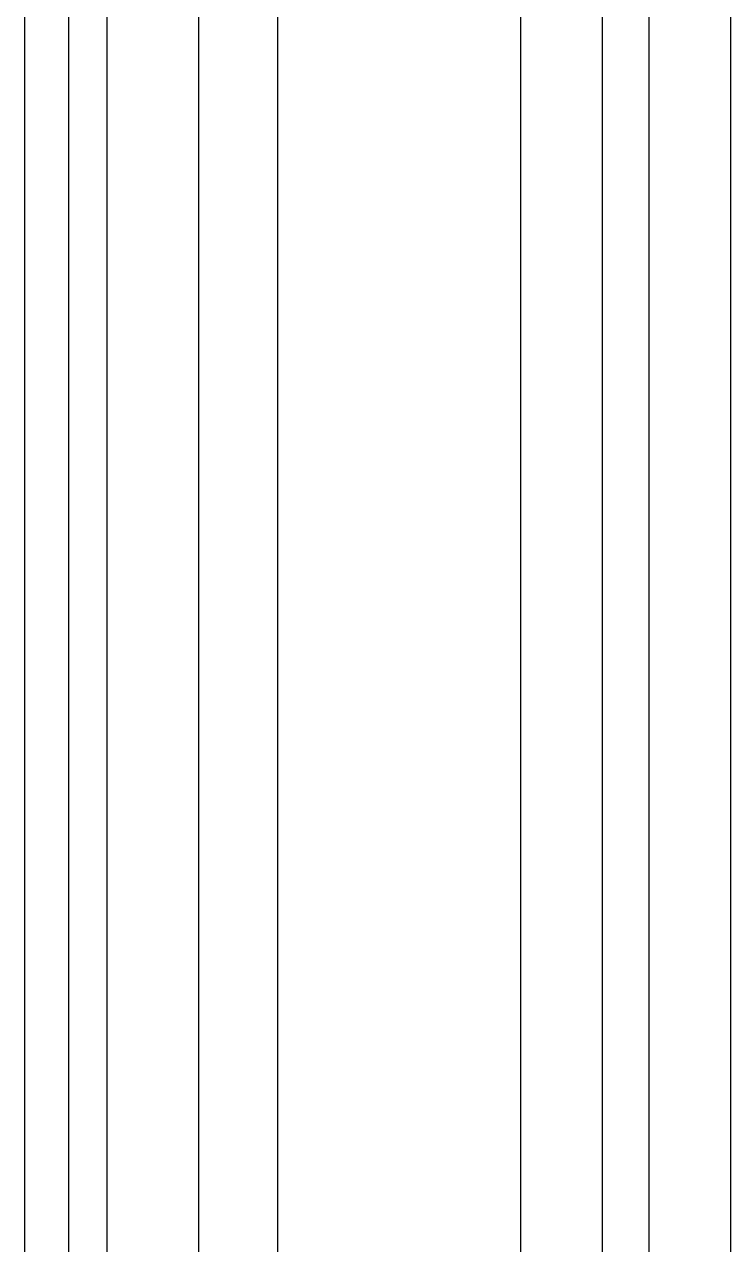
# Model space of a CAD drawing. Extents: x 939 to 1039, y 781 to 934.
# Drawn here: x 938.65 to 942.36, y 842.11 to 848.52 of the extents above; entities that cross this region are included whole.
import ezdxf

# ---------------------------------------------------------------- set-up
doc = ezdxf.new("R2010")
doc.units = 0
doc.header["$MEASUREMENT"] = 0
doc.layers.add('1', color=4, linetype='Continuous')

# ---------------------------------------------------------------- blocks, each defined once
blk = doc.blocks.new('Envoy')
at = {"layer": '1', "color": 4, "linetype": 'Continuous', "lineweight": 25}
blk.add_line((0, 88.1736), (0, 3), dxfattribs=at)
at = {"layer": '1', "color": 3, "linetype": 'Continuous', "lineweight": 25}
for p, q in [((0.9141, 86.8105), (0.9141, 4.3631)), ((1.332, 4.882), (1.332, 86.2916)), ((2.6069, 85.5572), (2.6069, 5.6163)), ((3.2806, 53.3167), (3.2806, 37.8532)), ((3.7106, 53.3167), (3.7106, 37.8532))]:
    blk.add_line(p, q, dxfattribs=at)
at = {"layer": '1', "color": 3, "linetype": 'Continuous', "lineweight": 25, "flags": 128}
for points in [[(0.2319, 87.4274), (0.2324, 45.3726), (0.2319, 3.7462)], [(0.4351, 3.7462), (0.4357, 45.3726), (0.4351, 87.4274)], [(3.0369, 5.6163), (3.0369, 45.5868), (3.0369, 85.5572)]]:
    blk.add_lwpolyline(points, dxfattribs=at)

msp = doc.modelspace()

# ---------------------------------------------------------------- block references
at = {"layer": '1'}
msp.add_blockref('Envoy', (938.6538, 799.1744), dxfattribs=at)

doc.saveas('drawing.dxf')
